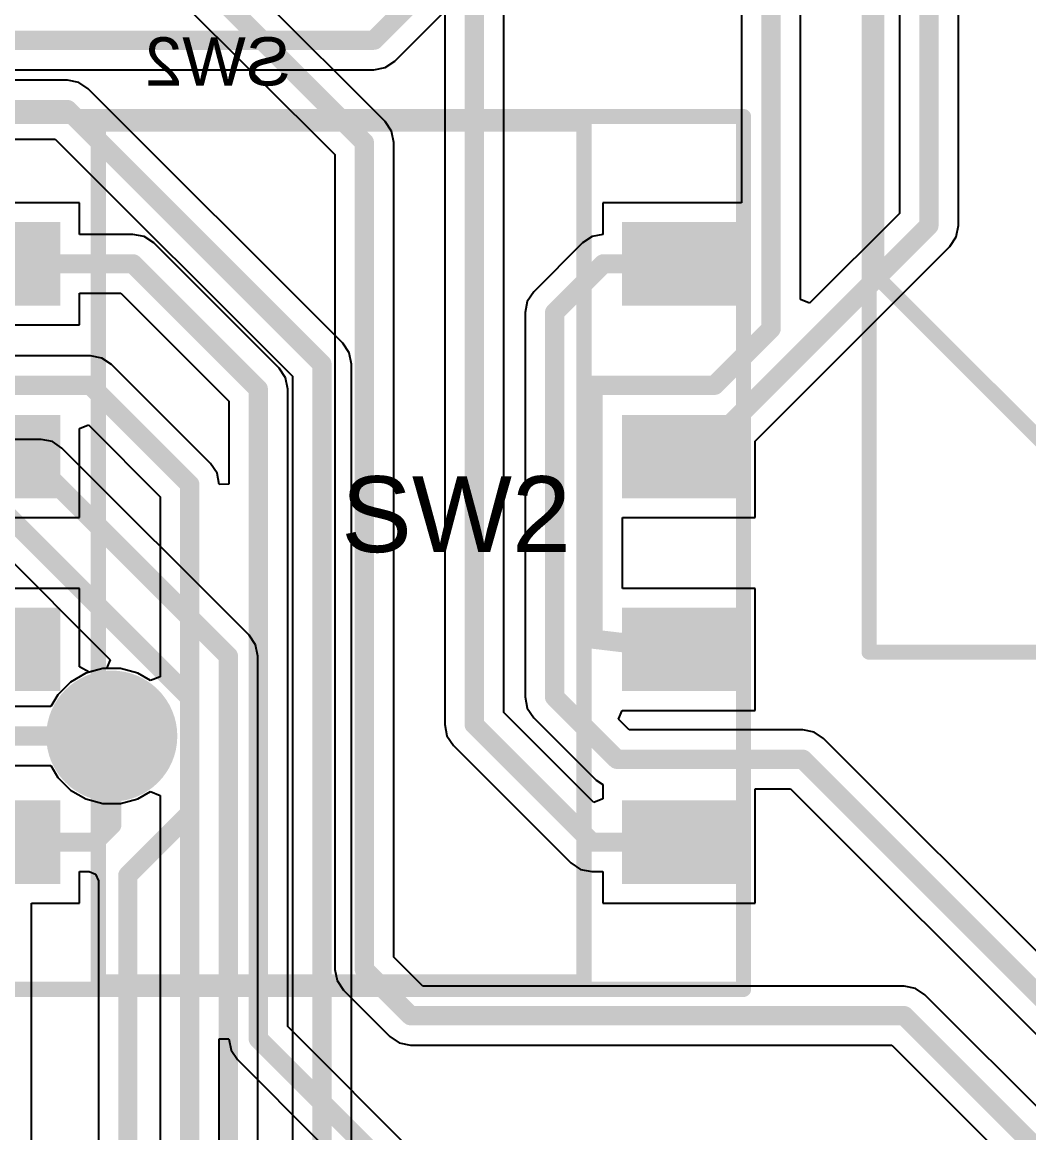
# Model space of a CAD drawing. Header units: inches. Extents: x -8.09 to -2.28, y -0.1 to 6.11.
# Drawn here: x -3.54 to -3.018, y 3.139 to 3.715 of the extents above; entities that cross this region are included whole.
import ezdxf

# ---------------------------------------------------------------- set-up
doc = ezdxf.new("R2010")
doc.units = ezdxf.units.IN
doc.header["$MEASUREMENT"] = 0
for name, color, linetype in [('BottomLayer', 5, 'Continuous'), ('BottomSolder', 6, 'Continuous'), ('InternalPlane1', 76, 'Continuous'), ('InternalPlane2', 16, 'Continuous'), ('Mechanical5', 56, 'Continuous'), ('TopLayer', 1, 'Continuous'), ('TopOverlay', 2, 'Continuous'), ('TopPaste', 8, 'Continuous'), ('TopSolder', 216, 'Continuous'), ('ViaHoleLayer', 16, 'Continuous')]:
    doc.layers.add(name, color=color, linetype=linetype)
doc.styles.add('Arial', font='', dxfattribs={"height": 0.2})
doc.styles.get('Arial').set_extended_font_data('Arial')

# ---------------------------------------------------------------- blocks, each defined once
blk = doc.blocks.new('FP_A6S_4104_H_MFG_33')
at = {"layer": 'TopLayer'}
for points in [[(-0.20472, 0.17165), (-0.14567, 0.17165), (-0.14567, 0.12835), (-0.20472, 0.12835)], [(0.14567, 0.17165), (0.20472, 0.17165), (0.20472, 0.12835), (0.14567, 0.12835)], [(-0.20472, 0.07165), (-0.14567, 0.07165), (-0.14567, 0.02835), (-0.20472, 0.02835)], [(0.14567, 0.07165), (0.20472, 0.07165), (0.20472, 0.02835), (0.14567, 0.02835)], [(-0.20472, -0.02835), (-0.14567, -0.02835), (-0.14567, -0.07165), (-0.20472, -0.07165)], [(0.14567, -0.02835), (0.20472, -0.02835), (0.20472, -0.07165), (0.14567, -0.07165)], [(-0.20472, -0.12835), (-0.14567, -0.12835), (-0.14567, -0.17165), (-0.20472, -0.17165)], [(0.14567, -0.12835), (0.20472, -0.12835), (0.20472, -0.17165), (0.14567, -0.17165)]]:
    blk.add_hatch(color=1, dxfattribs=at).paths.add_polyline_path(points)
at = {"layer": 'TopPaste'}
for points in [[(-0.20472, 0.17165), (-0.14567, 0.17165), (-0.14567, 0.12835), (-0.20472, 0.12835)], [(0.14567, 0.17165), (0.20472, 0.17165), (0.20472, 0.12835), (0.14567, 0.12835)], [(-0.20472, 0.07165), (-0.14567, 0.07165), (-0.14567, 0.02835), (-0.20472, 0.02835)], [(0.14567, 0.07165), (0.20472, 0.07165), (0.20472, 0.02835), (0.14567, 0.02835)], [(-0.20472, -0.02835), (-0.14567, -0.02835), (-0.14567, -0.07165), (-0.20472, -0.07165)], [(0.14567, -0.02835), (0.20472, -0.02835), (0.20472, -0.07165), (0.14567, -0.07165)], [(-0.20472, -0.12835), (-0.14567, -0.12835), (-0.14567, -0.17165), (-0.20472, -0.17165)], [(0.14567, -0.12835), (0.20472, -0.12835), (0.20472, -0.17165), (0.14567, -0.17165)]]:
    blk.add_hatch(color=8, dxfattribs=at).paths.add_polyline_path(points)
at = {"layer": 'TopSolder'}
for points in [[(-0.20472, 0.17165), (-0.14567, 0.17165), (-0.14567, 0.12835), (-0.20472, 0.12835)], [(0.14567, 0.17165), (0.20472, 0.17165), (0.20472, 0.12835), (0.14567, 0.12835)], [(-0.20472, 0.07165), (-0.14567, 0.07165), (-0.14567, 0.02835), (-0.20472, 0.02835)], [(0.14567, 0.07165), (0.20472, 0.07165), (0.20472, 0.02835), (0.14567, 0.02835)], [(-0.20472, -0.02835), (-0.14567, -0.02835), (-0.14567, -0.07165), (-0.20472, -0.07165)], [(0.14567, -0.02835), (0.20472, -0.02835), (0.20472, -0.07165), (0.14567, -0.07165)], [(-0.20472, -0.12835), (-0.14567, -0.12835), (-0.14567, -0.17165), (-0.20472, -0.17165)], [(0.14567, -0.12835), (0.20472, -0.12835), (0.20472, -0.17165), (0.14567, -0.17165)]]:
    blk.add_hatch(color=216, dxfattribs=at).paths.add_polyline_path(points)
at = {"layer": 'Mechanical5'}
for points in [[(-0.20866, 0.22638, 0.00787, 0.00787, 0), (0.20866, 0.22638, 0.00787, 0.00787, 0)], [(-0.20866, -0.22638, 0.00787, 0.00787, 0), (-0.20866, 0.22638, 0.00787, 0.00787, 0)], [(0.20866, -0.22638, 0.00787, 0.00787, 0), (0.20866, 0.22638, 0.00787, 0.00787, 0)], [(-0.20866, -0.22638, 0.00787, 0.00787, 0), (0.20866, -0.22638, 0.00787, 0.00787, 0)]]:
    blk.add_lwpolyline(points, format="xyseb", dxfattribs=at)
for points in [[(-0.21063, 0.22638, 0.00394, 0.00394, 1), (-0.20669, 0.22638, 0.00394, 0.00394, 1)], [(-0.21063, 0.22638, 0.00394, 0.00394, 1), (-0.20669, 0.22638, 0.00394, 0.00394, 1)], [(0.20669, 0.22638, 0.00394, 0.00394, 1), (0.21063, 0.22638, 0.00394, 0.00394, 1)], [(0.20669, 0.22638, 0.00394, 0.00394, 1), (0.21063, 0.22638, 0.00394, 0.00394, 1)], [(-0.21063, -0.22638, 0.00394, 0.00394, 1), (-0.20669, -0.22638, 0.00394, 0.00394, 1)], [(-0.21063, -0.22638, 0.00394, 0.00394, 1), (-0.20669, -0.22638, 0.00394, 0.00394, 1)], [(0.20669, -0.22638, 0.00394, 0.00394, 1), (0.21063, -0.22638, 0.00394, 0.00394, 1)], [(0.20669, -0.22638, 0.00394, 0.00394, 1), (0.21063, -0.22638, 0.00394, 0.00394, 1)]]:
    blk.add_lwpolyline(points, format="xyseb", close=True, dxfattribs=at)
at = {"layer": 'TopOverlay'}
for points in [[(-0.12598, 0.22244, 0.00787, 0.00787, 0), (0.12598, 0.22244, 0.00787, 0.00787, 0)], [(-0.12598, -0.22244, 0.00787, 0.00787, 0), (-0.12598, 0.22244, 0.00787, 0.00787, 0)], [(0.12598, -0.22244, 0.00787, 0.00787, 0), (0.12598, 0.22244, 0.00787, 0.00787, 0)], [(-0.12598, -0.22244, 0.00787, 0.00787, 0), (0.12598, -0.22244, 0.00787, 0.00787, 0)]]:
    blk.add_lwpolyline(points, format="xyseb", dxfattribs=at)
for points in [[(-0.12795, 0.22244, 0.00394, 0.00394, 1), (-0.12402, 0.22244, 0.00394, 0.00394, 1)], [(-0.12795, 0.22244, 0.00394, 0.00394, 1), (-0.12402, 0.22244, 0.00394, 0.00394, 1)], [(0.12402, 0.22244, 0.00394, 0.00394, 1), (0.12795, 0.22244, 0.00394, 0.00394, 1)], [(0.12402, 0.22244, 0.00394, 0.00394, 1), (0.12795, 0.22244, 0.00394, 0.00394, 1)], [(-0.22244, 0.15, 0.00984, 0.00984, 1), (-0.23228, 0.15, 0.00984, 0.00984, 1)], [(-0.23474, 0.15, 0.00492, 0.00492, 1), (-0.22982, 0.15, 0.00492, 0.00492, 1)], [(-0.2249, 0.15, 0.00492, 0.00492, 1), (-0.21998, 0.15, 0.00492, 0.00492, 1)], [(-0.12795, -0.22244, 0.00394, 0.00394, 1), (-0.12402, -0.22244, 0.00394, 0.00394, 1)], [(-0.12795, -0.22244, 0.00394, 0.00394, 1), (-0.12402, -0.22244, 0.00394, 0.00394, 1)], [(0.12402, -0.22244, 0.00394, 0.00394, 1), (0.12795, -0.22244, 0.00394, 0.00394, 1)], [(0.12402, -0.22244, 0.00394, 0.00394, 1), (0.12795, -0.22244, 0.00394, 0.00394, 1)]]:
    blk.add_lwpolyline(points, format="xyseb", close=True, dxfattribs=at)
at = {"layer": 'Mechanical5', "style": 'Arial'}
blk.add_text('SW2', height=0.03937, rotation=360, dxfattribs=at).set_placement((0, 0.00044))
blk = doc.blocks.new('FP_3034_MFG_167')
at = {"layer": 'Mechanical5'}
for points in [[(0.46142, -0.32618, 0.00787, 0.00787, 0), (0.46142, 0.32618, 0.00787, 0.00787, 0)], [(0.46142, -0.32618, 0.00787, 0.00787, 0), (-0.46142, -0.32618, 0.00787, 0.00787, 0)]]:
    blk.add_lwpolyline(points, format="xyseb", dxfattribs=at)
blk.add_lwpolyline([(0.45945, -0.32618, 0.00394, 0.00394, 1), (0.46339, -0.32618, 0.00394, 0.00394, 1)], format="xyseb", close=True, dxfattribs=at)
blk.add_lwpolyline([(0.45945, -0.32618, 0.00394, 0.00394, 1), (0.46339, -0.32618, 0.00394, 0.00394, 1)], format="xyseb", close=True, dxfattribs=at)
at = {"layer": 'TopOverlay'}
for points in [[(0.26654, -0.32224, 0.00787, 0.00787, 0), (0.42244, -0.16634, 0.00787, 0.00787, 0)], [(0.26161, -0.32224, 0.00787, 0.00787, 0), (-0.26161, -0.32224, 0.00787, 0.00787, 0)]]:
    blk.add_lwpolyline(points, format="xyseb", dxfattribs=at)
for points in [[(0.25965, -0.32224, 0.00394, 0.00394, 1), (0.26358, -0.32224, 0.00394, 0.00394, 1)], [(0.26457, -0.32224, 0.00394, 0.00394, 1), (0.2685, -0.32224, 0.00394, 0.00394, 1)]]:
    blk.add_lwpolyline(points, format="xyseb", close=True, dxfattribs=at)

msp = doc.modelspace()

# ---------------------------------------------------------------- hatches: boundary and pattern name
at = {"layer": 'BottomLayer'}
h = msp.add_hatch(color=5, dxfattribs=at)
edge = h.paths.add_edge_path()
edge.add_arc((-3.494, 3.345), 0.025, 0, 360)
at = {"layer": 'BottomSolder'}
h = msp.add_hatch(color=6, dxfattribs=at)
edge = h.paths.add_edge_path()
edge.add_arc((-3.494, 3.345), 0.029, 0, 360)
at = {"layer": 'InternalPlane1'}
h = msp.add_hatch(color=76, dxfattribs=at)
edge = h.paths.add_edge_path()
edge.add_arc((-3.494, 3.345), 0.034, 0, 360)
at = {"layer": 'InternalPlane2'}
h = msp.add_hatch(color=16, dxfattribs=at)
edge = h.paths.add_edge_path()
edge.add_arc((-3.494, 3.345), 0.034, 0, 360)
at = {"layer": 'TopLayer'}
h = msp.add_hatch(color=1, dxfattribs=at)
edge = h.paths.add_edge_path()
edge.add_arc((-3.494, 3.345), 0.025, 0, 360)
at = {"layer": 'TopSolder'}
h = msp.add_hatch(color=216, dxfattribs=at)
edge = h.paths.add_edge_path()
edge.add_arc((-3.494, 3.345), 0.029, 0, 360)
at = {"layer": 'ViaHoleLayer'}
h = msp.add_hatch(color=16, dxfattribs=at)
edge = h.paths.add_edge_path()
edge.add_arc((-3.494, 3.345), 0.014, 0, 360)

# ---------------------------------------------------------------- linework, layer by layer
at = {"layer": 'BottomLayer'}
for p, q in [((-3.34719, 3.69519), (-3.22052, 3.82185)), ((-3.35215, 3.69187), (-3.34719, 3.69519)), ((-4.51842, 3.69071), (-3.358, 3.69071)), ((-3.358, 3.69071), (-3.35215, 3.69187)), ((-3.517, 3.68529), (-4.38756, 3.68529)), ((-3.51115, 3.68413), (-3.517, 3.68529)), ((-3.50619, 3.68081), (-3.51115, 3.68413)), ((-3.37419, 3.54881), (-3.50619, 3.68081)), ((-4.28569, 3.65471), (-3.52333, 3.65471)), ((-3.52333, 3.65471), (-3.40029, 3.53167)), ((-3.37087, 3.54385), (-3.37419, 3.54881)), ((-3.36971, 3.538), (-3.37087, 3.54385)), ((-3.36971, 3.12658), (-3.36971, 3.538)), ((-3.40029, 3.53167), (-3.40029, 3.12658)), ((-3.53064, 3.49893), (-3.96283, 3.49893)), ((-3.52479, 3.49777), (-3.53064, 3.49893)), ((-3.51983, 3.49445), (-3.52479, 3.49777)), ((-3.42273, 3.39736), (-3.51983, 3.49445)), ((-3.55852, 3.44835), (-3.49479, 3.38462)), ((-3.41941, 3.39239), (-3.42273, 3.39736)), ((-3.41825, 3.38654), (-3.41941, 3.39239)), ((-3.49479, 3.38462), (-3.4967, 3.38)), ((-3.41825, 3.11741), (-3.41825, 3.38654)), ((-3.50751, 3.37761), (-3.51549, 3.37301)), ((-3.49861, 3.38), (-3.50751, 3.37761)), ((-3.4967, 3.38), (-3.49861, 3.38)), ((-3.51549, 3.37301), (-3.52201, 3.36649)), ((-3.52201, 3.36649), (-3.52558, 3.36029)), ((-3.52558, 3.36029), (-4.47036, 3.36029)), ((-4.28569, 3.32971), (-3.52558, 3.32971)), ((-3.52558, 3.32971), (-3.52201, 3.32351)), ((-3.52201, 3.32351), (-3.51549, 3.31699)), ((-3.51549, 3.31699), (-3.50751, 3.31239)), ((-3.48049, 3.31239), (-3.47384, 3.31623)), ((-3.47384, 3.31623), (-3.46884, 3.31419)), ((-3.46884, 3.31419), (-3.46884, 2.98054)), ((-3.50751, 3.31239), (-3.49861, 3.31)), ((-3.49861, 3.31), (-3.48939, 3.31)), ((-3.48939, 3.31), (-3.48049, 3.31239))]:
    msp.add_line(p, q, dxfattribs=at)
for points in [[(-3.358, 3.706, 0.01, 0.01, 0), (-3.209, 3.855, 0.01, 0.01, 0)], [(-4.55, 3.706, 0.01, 0.01, 0), (-3.358, 3.706, 0.01, 0.01, 0)], [(-4.38756, 3.67, 0.01, 0.01, 0), (-3.517, 3.67, 0.01, 0.01, 0)], [(-3.517, 3.67, 0.01, 0.01, 0), (-3.385, 3.538, 0.01, 0.01, 0)], [(-3.385, 3.095, 0.01, 0.01, 0), (-3.385, 3.538, 0.01, 0.01, 0)], [(-3.96283, 3.48364, 0.01, 0.01, 0), (-3.53064, 3.48364, 0.01, 0.01, 0)], [(-3.53064, 3.48364, 0.01, 0.01, 0), (-3.43354, 3.38654, 0.01, 0.01, 0)], [(-3.55218, 3.46364, 0.01, 0.01, 0), (-3.45354, 3.365, 0.01, 0.01, 0)], [(-3.43354, 3.01154, 0.01, 0.01, 0), (-3.43354, 3.38654, 0.01, 0.01, 0)], [(-3.45354, 2.98054, 0.01, 0.01, 0), (-3.45354, 3.365, 0.01, 0.01, 0)], [(-4.47669, 3.345, 0.01, 0.01, 0), (-3.494, 3.345, 0.01, 0.01, 0)]]:
    msp.add_lwpolyline(points, format="xyseb", dxfattribs=at)
for points in [[(-3.3605, 3.706, 0.005, 0.005, 1), (-3.3555, 3.706, 0.005, 0.005, 1)], [(-3.3605, 3.706, 0.005, 0.005, 1), (-3.3555, 3.706, 0.005, 0.005, 1)], [(-3.5195, 3.67, 0.005, 0.005, 1), (-3.5145, 3.67, 0.005, 0.005, 1)], [(-3.5195, 3.67, 0.005, 0.005, 1), (-3.5145, 3.67, 0.005, 0.005, 1)], [(-3.3875, 3.538, 0.005, 0.005, 1), (-3.3825, 3.538, 0.005, 0.005, 1)], [(-3.3875, 3.538, 0.005, 0.005, 1), (-3.3825, 3.538, 0.005, 0.005, 1)], [(-3.53314, 3.48364, 0.005, 0.005, 1), (-3.52814, 3.48364, 0.005, 0.005, 1)], [(-3.53314, 3.48364, 0.005, 0.005, 1), (-3.52814, 3.48364, 0.005, 0.005, 1)], [(-3.43604, 3.38654, 0.005, 0.005, 1), (-3.43104, 3.38654, 0.005, 0.005, 1)], [(-3.43604, 3.38654, 0.005, 0.005, 1), (-3.43104, 3.38654, 0.005, 0.005, 1)], [(-3.45604, 3.365, 0.005, 0.005, 1), (-3.45104, 3.365, 0.005, 0.005, 1)], [(-3.45604, 3.365, 0.005, 0.005, 1), (-3.45104, 3.365, 0.005, 0.005, 1)], [(-3.4965, 3.345, 0.005, 0.005, 1), (-3.4915, 3.345, 0.005, 0.005, 1)]]:
    msp.add_lwpolyline(points, format="xyseb", close=True, dxfattribs=at)
at = {"layer": 'TopLayer'}
for p, q in [((-3.32129, 4.58392), (-3.32129, 3.351)), ((-3.08545, 4.5752), (-3.08545, 3.61618)), ((-3.05486, 3.60984), (-3.05486, 4.5752)), ((-3.29071, 3.35733), (-3.29071, 4.57199)), ((-3.13671, 3.57146), (-3.13671, 4.326)), ((-3.16729, 4.31966), (-3.16729, 3.62165)), ((-3.35219, 3.66381), (-3.60171, 3.91333)), ((-3.62781, 3.89619), (-3.37829, 3.64667)), ((-3.34887, 3.65885), (-3.35219, 3.66381)), ((-3.34771, 3.653), (-3.34887, 3.65885)), ((-3.34771, 3.23033), (-3.34771, 3.653)), ((-3.37829, 3.64667), (-3.37829, 3.224)), ((-3.51067, 3.62165), (-3.58972, 3.62165)), ((-3.51067, 3.60529), (-3.51067, 3.62165)), ((-3.16729, 3.62165), (-3.23933, 3.62165)), ((-3.23933, 3.62165), (-3.23933, 3.60523)), ((-3.08545, 3.61618), (-3.13209, 3.56954)), ((-3.05603, 3.60399), (-3.05486, 3.60984)), ((-3.483, 3.60529), (-3.51067, 3.60529)), ((-3.47715, 3.60413), (-3.483, 3.60529)), ((-3.47219, 3.60081), (-3.47715, 3.60413)), ((-3.40719, 3.53581), (-3.47219, 3.60081)), ((-3.24981, 3.60081), (-3.27515, 3.57548)), ((-3.24485, 3.60413), (-3.24981, 3.60081)), ((-3.23933, 3.60523), (-3.24485, 3.60413)), ((-3.05934, 3.59903), (-3.05603, 3.60399)), ((-3.16028, 3.49809), (-3.05934, 3.59903)), ((-3.51067, 3.55835), (-3.51067, 3.57471)), ((-3.51067, 3.57471), (-3.48933, 3.57471)), ((-3.48933, 3.57471), (-3.43329, 3.51867)), ((-3.27515, 3.57548), (-3.27846, 3.57052)), ((-3.27846, 3.57052), (-3.27963, 3.56467)), ((-3.13209, 3.56954), (-3.13671, 3.57146)), ((-3.27963, 3.56467), (-3.27963, 3.36533)), ((-3.58972, 3.55835), (-3.51067, 3.55835)), ((-3.505, 3.54229), (-3.85449, 3.54229)), ((-3.49915, 3.54113), (-3.505, 3.54229)), ((-3.49419, 3.53781), (-3.49915, 3.54113)), ((-3.44273, 3.48636), (-3.49419, 3.53781)), ((-3.40387, 3.53085), (-3.40719, 3.53581)), ((-3.40271, 3.525), (-3.40387, 3.53085)), ((-3.40271, 3.19433), (-3.40271, 3.525)), ((-3.43329, 3.51867), (-3.43329, 3.47565)), ((-3.51067, 3.50451), (-3.50605, 3.50642)), ((-3.51067, 3.45835), (-3.51067, 3.50451)), ((-3.50605, 3.50642), (-3.46884, 3.46921)), ((-3.16028, 3.45835), (-3.16028, 3.49809)), ((-3.43941, 3.48139), (-3.44273, 3.48636)), ((-3.43825, 3.47554), (-3.43941, 3.48139)), ((-3.43329, 3.47565), (-3.43825, 3.47554)), ((-3.46884, 3.46921), (-3.46884, 3.37581)), ((-3.58972, 3.45835), (-3.51067, 3.45835)), ((-3.22904, 3.42165), (-3.22904, 3.45835)), ((-3.22904, 3.45835), (-3.16028, 3.45835)), ((-3.51067, 3.42165), (-3.58972, 3.42165)), ((-3.51067, 3.38101), (-3.51067, 3.42165)), ((-3.16028, 3.42165), (-3.22904, 3.42165)), ((-3.16028, 3.35835), (-3.16028, 3.42165)), ((-3.50567, 3.37811), (-3.51067, 3.38101)), ((-3.49861, 3.38), (-3.50567, 3.37811)), ((-3.48939, 3.38), (-3.49861, 3.38)), ((-3.48049, 3.37761), (-3.48939, 3.38)), ((-3.47384, 3.37377), (-3.48049, 3.37761)), ((-3.46884, 3.37581), (-3.47384, 3.37377)), ((-3.27963, 3.36533), (-3.27846, 3.35948)), ((-3.27846, 3.35948), (-3.27515, 3.35452)), ((-3.24395, 3.31058), (-3.29071, 3.35733)), ((-3.27515, 3.35452), (-3.24281, 3.32219)), ((-3.2311, 3.35373), (-3.22918, 3.35835)), ((-3.22566, 3.34829), (-3.2311, 3.35373)), ((-3.22918, 3.35835), (-3.16028, 3.35835)), ((-3.32129, 3.351), (-3.32013, 3.34515)), ((-3.1356, 3.34829), (-3.22566, 3.34829)), ((-3.12975, 3.34713), (-3.1356, 3.34829)), ((-3.12478, 3.34381), (-3.12975, 3.34713)), ((-3.32013, 3.34515), (-3.31681, 3.34019)), ((-2.75298, 2.97201), (-3.12478, 3.34381)), ((-3.31681, 3.34019), (-3.25581, 3.27919)), ((-3.24281, 3.32219), (-3.23933, 3.31986)), ((-3.23933, 3.31986), (-3.23933, 3.31249)), ((-3.16028, 3.25835), (-3.16028, 3.31771)), ((-3.16028, 3.31771), (-3.14193, 3.31771)), ((-3.14193, 3.31771), (-2.77461, 2.95038)), ((-3.23933, 3.31249), (-3.24395, 3.31058)), ((-3.25581, 3.27919), (-3.25085, 3.27587)), ((-3.51067, 3.25835), (-3.51067, 3.27471)), ((-3.51067, 3.27471), (-3.50567, 3.27471)), ((-3.50567, 3.27471), (-3.50241, 3.27334)), ((-3.50241, 3.27334), (-3.50096, 3.27001)), ((-3.25085, 3.27587), (-3.245, 3.27471)), ((-3.245, 3.27471), (-3.23933, 3.27471)), ((-3.23933, 3.27471), (-3.23933, 3.25835)), ((-3.50096, 3.27001), (-3.50096, 2.6362)), ((-3.53571, 2.367), (-3.53571, 3.25835)), ((-3.53571, 3.25835), (-3.51067, 3.25835)), ((-3.23933, 3.25835), (-3.16028, 3.25835)), ((-3.33267, 3.21529), (-3.34771, 3.23033)), ((-3.37829, 3.224), (-3.37713, 3.21815)), ((-3.37713, 3.21815), (-3.37381, 3.21319)), ((-3.083, 3.21529), (-3.33267, 3.21529)), ((-3.07715, 3.21413), (-3.083, 3.21529)), ((-3.37381, 3.21319), (-3.34981, 3.18919)), ((-3.07219, 3.21081), (-3.07715, 3.21413)), ((-2.77923, 2.91785), (-3.07219, 3.21081)), ((-3.27522, 3.06684), (-3.40271, 3.19433)), ((-3.43825, 3.18789), (-3.43329, 3.188)), ((-3.43825, 2.63646), (-3.43825, 3.18789)), ((-3.43329, 3.188), (-3.43213, 3.18215)), ((-3.34981, 3.18919), (-3.34485, 3.18587)), ((-3.34485, 3.18587), (-3.339, 3.18471)), ((-3.43213, 3.18215), (-3.42881, 3.17719)), ((-3.339, 3.18471), (-3.08933, 3.18471)), ((-3.08933, 3.18471), (-3.01954, 3.11491)), ((-3.42881, 3.17719), (-3.38625, 3.13462))]:
    msp.add_line(p, q, dxfattribs=at)
for points in [[(-3.07016, 3.60984, 0.01, 0.01, 0), (-3.07016, 4.61976, 0.01, 0.01, 0)], [(-3.306, 3.351, 0.01, 0.01, 0), (-3.306, 4.58392, 0.01, 0.01, 0)], [(-3.152, 3.55635, 0.01, 0.01, 0), (-3.152, 4.326, 0.01, 0.01, 0)], [(-3.617, 3.907, 0.01, 0.01, 0), (-3.363, 3.653, 0.01, 0.01, 0)], [(-3.363, 3.224, 0.01, 0.01, 0), (-3.363, 3.653, 0.01, 0.01, 0)], [(-3.19, 3.49, 0.01, 0.01, 0), (-3.07016, 3.60984, 0.01, 0.01, 0)], [(-3.5502, 3.59, 0.01, 0.01, 0), (-3.483, 3.59, 0.01, 0.01, 0)], [(-3.483, 3.59, 0.01, 0.01, 0), (-3.418, 3.525, 0.01, 0.01, 0)], [(-3.26433, 3.56467, 0.01, 0.01, 0), (-3.239, 3.59, 0.01, 0.01, 0)], [(-3.239, 3.59, 0.01, 0.01, 0), (-3.1998, 3.59, 0.01, 0.01, 0)], [(-3.26433, 3.36533, 0.01, 0.01, 0), (-3.26433, 3.56467, 0.01, 0.01, 0)], [(-3.18135, 3.527, 0.01, 0.01, 0), (-3.152, 3.55635, 0.01, 0.01, 0)], [(-3.95467, 3.527, 0.01, 0.01, 0), (-3.505, 3.527, 0.01, 0.01, 0)], [(-3.505, 3.527, 0.01, 0.01, 0), (-3.45354, 3.47554, 0.01, 0.01, 0)], [(-3.24433, 3.527, 0.01, 0.01, 0), (-3.18135, 3.527, 0.01, 0.01, 0)], [(-3.24433, 3.39533, 0.01, 0.01, 0), (-3.24433, 3.527, 0.01, 0.01, 0)], [(-3.418, 3.188, 0.01, 0.01, 0), (-3.418, 3.525, 0.01, 0.01, 0)], [(-3.1998, 3.49, 0.01, 0.01, 0), (-3.19, 3.49, 0.01, 0.01, 0)], [(-3.45354, 3.30486, 0.01, 0.01, 0), (-3.45354, 3.47554, 0.01, 0.01, 0)], [(-3.24433, 3.39533, 0.01, 0.01, 0), (-3.1998, 3.39, 0.01, 0.01, 0)], [(-3.26433, 3.36533, 0.01, 0.01, 0), (-3.232, 3.333, 0.01, 0.01, 0)], [(-3.306, 3.351, 0.01, 0.01, 0), (-3.245, 3.29, 0.01, 0.01, 0)], [(-3.494, 3.299, 0.01, 0.01, 0), (-3.494, 3.345, 0.01, 0.01, 0)], [(-3.232, 3.333, 0.01, 0.01, 0), (-3.1356, 3.333, 0.01, 0.01, 0)], [(-3.1356, 3.333, 0.01, 0.01, 0), (-2.74, 2.9374, 0.01, 0.01, 0)], [(-3.48567, 3.27273, 0.01, 0.01, 0), (-3.45354, 3.30486, 0.01, 0.01, 0)], [(-3.45354, 2.63646, 0.01, 0.01, 0), (-3.45354, 3.30486, 0.01, 0.01, 0)], [(-3.503, 3.29, 0.01, 0.01, 0), (-3.494, 3.299, 0.01, 0.01, 0)], [(-3.5502, 3.29, 0.01, 0.01, 0), (-3.503, 3.29, 0.01, 0.01, 0)], [(-3.245, 3.29, 0.01, 0.01, 0), (-3.1998, 3.29, 0.01, 0.01, 0)], [(-3.48567, 1.45433, 0.01, 0.01, 0), (-3.48567, 3.27273, 0.01, 0.01, 0)], [(-3.363, 3.224, 0.01, 0.01, 0), (-3.339, 3.2, 0.01, 0.01, 0)], [(-3.339, 3.2, 0.01, 0.01, 0), (-3.083, 3.2, 0.01, 0.01, 0)], [(-3.083, 3.2, 0.01, 0.01, 0), (-2.76079, 2.87779, 0.01, 0.01, 0)], [(-3.418, 3.188, 0.01, 0.01, 0), (-3.26, 3.03, 0.01, 0.01, 0)]]:
    msp.add_lwpolyline(points, format="xyseb", dxfattribs=at)
for points in [[(-3.3655, 3.653, 0.005, 0.005, 1), (-3.3605, 3.653, 0.005, 0.005, 1)], [(-3.3655, 3.653, 0.005, 0.005, 1), (-3.3605, 3.653, 0.005, 0.005, 1)], [(-3.07266, 3.60984, 0.005, 0.005, 1), (-3.06766, 3.60984, 0.005, 0.005, 1)], [(-3.07266, 3.60984, 0.005, 0.005, 1), (-3.06766, 3.60984, 0.005, 0.005, 1)], [(-3.4855, 3.59, 0.005, 0.005, 1), (-3.4805, 3.59, 0.005, 0.005, 1)], [(-3.4855, 3.59, 0.005, 0.005, 1), (-3.4805, 3.59, 0.005, 0.005, 1)], [(-3.2415, 3.59, 0.005, 0.005, 1), (-3.2365, 3.59, 0.005, 0.005, 1)], [(-3.2415, 3.59, 0.005, 0.005, 1), (-3.2365, 3.59, 0.005, 0.005, 1)], [(-3.2023, 3.59, 0.005, 0.005, 1), (-3.1973, 3.59, 0.005, 0.005, 1)], [(-3.26683, 3.56467, 0.005, 0.005, 1), (-3.26183, 3.56467, 0.005, 0.005, 1)], [(-3.26683, 3.56467, 0.005, 0.005, 1), (-3.26183, 3.56467, 0.005, 0.005, 1)], [(-3.1545, 3.55635, 0.005, 0.005, 1), (-3.1495, 3.55635, 0.005, 0.005, 1)], [(-3.1545, 3.55635, 0.005, 0.005, 1), (-3.1495, 3.55635, 0.005, 0.005, 1)], [(-3.5075, 3.527, 0.005, 0.005, 1), (-3.5025, 3.527, 0.005, 0.005, 1)], [(-3.5075, 3.527, 0.005, 0.005, 1), (-3.5025, 3.527, 0.005, 0.005, 1)], [(-3.24683, 3.527, 0.005, 0.005, 1), (-3.24183, 3.527, 0.005, 0.005, 1)], [(-3.24683, 3.527, 0.005, 0.005, 1), (-3.24183, 3.527, 0.005, 0.005, 1)], [(-3.18385, 3.527, 0.005, 0.005, 1), (-3.17885, 3.527, 0.005, 0.005, 1)], [(-3.18385, 3.527, 0.005, 0.005, 1), (-3.17885, 3.527, 0.005, 0.005, 1)], [(-3.4205, 3.525, 0.005, 0.005, 1), (-3.4155, 3.525, 0.005, 0.005, 1)], [(-3.4205, 3.525, 0.005, 0.005, 1), (-3.4155, 3.525, 0.005, 0.005, 1)], [(-3.2023, 3.49, 0.005, 0.005, 1), (-3.1973, 3.49, 0.005, 0.005, 1)], [(-3.1925, 3.49, 0.005, 0.005, 1), (-3.1875, 3.49, 0.005, 0.005, 1)], [(-3.1925, 3.49, 0.005, 0.005, 1), (-3.1875, 3.49, 0.005, 0.005, 1)], [(-3.45604, 3.47554, 0.005, 0.005, 1), (-3.45104, 3.47554, 0.005, 0.005, 1)], [(-3.45604, 3.47554, 0.005, 0.005, 1), (-3.45104, 3.47554, 0.005, 0.005, 1)], [(-3.24683, 3.39533, 0.005, 0.005, 1), (-3.24183, 3.39533, 0.005, 0.005, 1)], [(-3.24683, 3.39533, 0.005, 0.005, 1), (-3.24183, 3.39533, 0.005, 0.005, 1)], [(-3.2023, 3.39, 0.005, 0.005, 1), (-3.1973, 3.39, 0.005, 0.005, 1)], [(-3.26683, 3.36533, 0.005, 0.005, 1), (-3.26183, 3.36533, 0.005, 0.005, 1)], [(-3.26683, 3.36533, 0.005, 0.005, 1), (-3.26183, 3.36533, 0.005, 0.005, 1)], [(-3.3085, 3.351, 0.005, 0.005, 1), (-3.3035, 3.351, 0.005, 0.005, 1)], [(-3.3085, 3.351, 0.005, 0.005, 1), (-3.3035, 3.351, 0.005, 0.005, 1)], [(-3.4965, 3.345, 0.005, 0.005, 1), (-3.4915, 3.345, 0.005, 0.005, 1)], [(-3.2345, 3.333, 0.005, 0.005, 1), (-3.2295, 3.333, 0.005, 0.005, 1)], [(-3.2345, 3.333, 0.005, 0.005, 1), (-3.2295, 3.333, 0.005, 0.005, 1)], [(-3.1381, 3.333, 0.005, 0.005, 1), (-3.1331, 3.333, 0.005, 0.005, 1)], [(-3.1381, 3.333, 0.005, 0.005, 1), (-3.1331, 3.333, 0.005, 0.005, 1)], [(-3.45604, 3.30486, 0.005, 0.005, 1), (-3.45104, 3.30486, 0.005, 0.005, 1)], [(-3.45604, 3.30486, 0.005, 0.005, 1), (-3.45104, 3.30486, 0.005, 0.005, 1)], [(-3.45604, 3.30486, 0.005, 0.005, 1), (-3.45104, 3.30486, 0.005, 0.005, 1)], [(-3.4965, 3.299, 0.005, 0.005, 1), (-3.4915, 3.299, 0.005, 0.005, 1)], [(-3.4965, 3.299, 0.005, 0.005, 1), (-3.4915, 3.299, 0.005, 0.005, 1)], [(-3.5055, 3.29, 0.005, 0.005, 1), (-3.5005, 3.29, 0.005, 0.005, 1)], [(-3.5055, 3.29, 0.005, 0.005, 1), (-3.5005, 3.29, 0.005, 0.005, 1)], [(-3.2475, 3.29, 0.005, 0.005, 1), (-3.2425, 3.29, 0.005, 0.005, 1)], [(-3.2475, 3.29, 0.005, 0.005, 1), (-3.2425, 3.29, 0.005, 0.005, 1)], [(-3.2023, 3.29, 0.005, 0.005, 1), (-3.1973, 3.29, 0.005, 0.005, 1)], [(-3.48817, 3.27273, 0.005, 0.005, 1), (-3.48317, 3.27273, 0.005, 0.005, 1)], [(-3.48817, 3.27273, 0.005, 0.005, 1), (-3.48317, 3.27273, 0.005, 0.005, 1)], [(-3.3655, 3.224, 0.005, 0.005, 1), (-3.3605, 3.224, 0.005, 0.005, 1)], [(-3.3655, 3.224, 0.005, 0.005, 1), (-3.3605, 3.224, 0.005, 0.005, 1)], [(-3.3415, 3.2, 0.005, 0.005, 1), (-3.3365, 3.2, 0.005, 0.005, 1)], [(-3.3415, 3.2, 0.005, 0.005, 1), (-3.3365, 3.2, 0.005, 0.005, 1)], [(-3.0855, 3.2, 0.005, 0.005, 1), (-3.0805, 3.2, 0.005, 0.005, 1)], [(-3.0855, 3.2, 0.005, 0.005, 1), (-3.0805, 3.2, 0.005, 0.005, 1)], [(-3.4205, 3.188, 0.005, 0.005, 1), (-3.4155, 3.188, 0.005, 0.005, 1)], [(-3.4205, 3.188, 0.005, 0.005, 1), (-3.4155, 3.188, 0.005, 0.005, 1)]]:
    msp.add_lwpolyline(points, format="xyseb", close=True, dxfattribs=at)

# ---------------------------------------------------------------- block references
at = {"rotation": 270}
msp.add_blockref('FP_3034_MFG_167', (-2.775, 3.85), dxfattribs=at)
msp.add_blockref('FP_A6S_4104_H_MFG_33', (-3.375, 3.44))

# ---------------------------------------------------------------- texts
at = {"layer": 'TopOverlay', "style": 'Arial', "text_generation_flag": 2}
msp.add_text('SW2', height=0.025, dxfattribs=at).set_placement((-3.40114, 3.6825))

doc.saveas('drawing.dxf')
